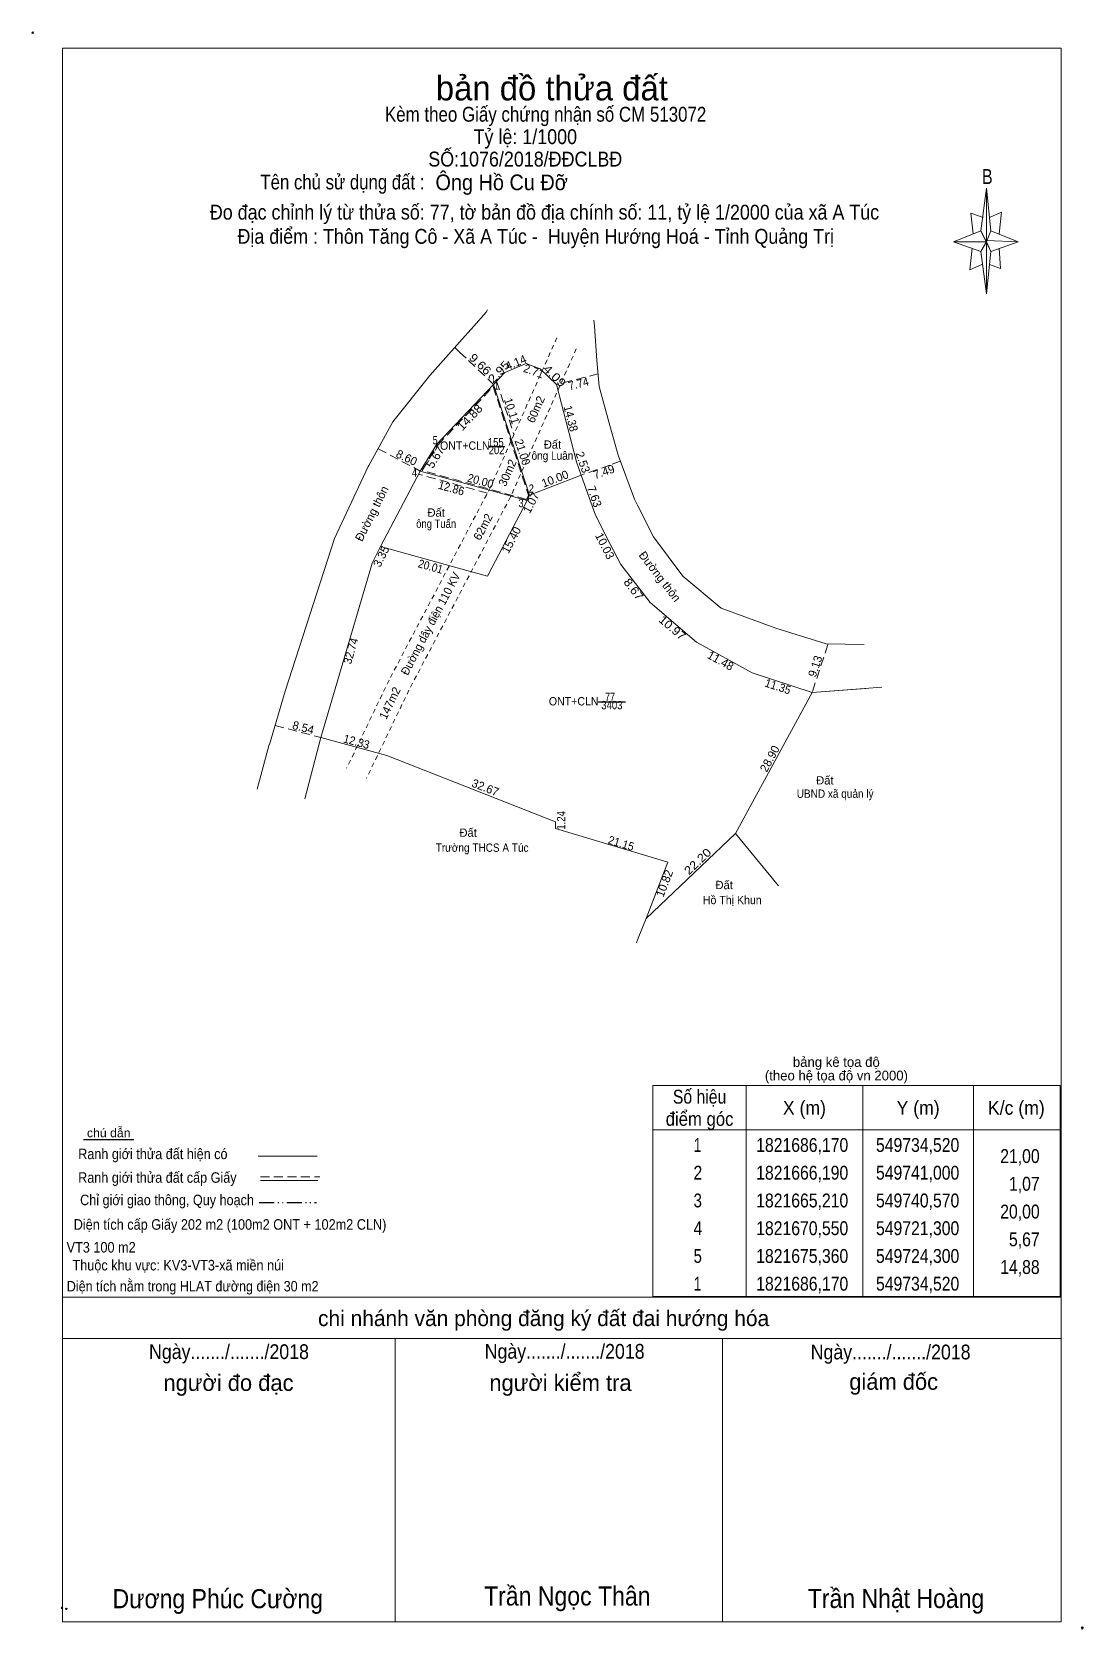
# Model space of a CAD drawing. Header units: metres. Extents: x 549200 to 549841, y 1821462 to 1821750.
# Drawn here: x 549651.3 to 549840.8, y 1821461.9 to 1821749.7 of the extents above; entities that cross this region are included whole.
import ezdxf
from ezdxf.enums import TextEntityAlignment as Align

# ---------------------------------------------------------------- set-up
doc = ezdxf.new("R2010")
doc.units = ezdxf.units.M
doc.header["$LTSCALE"] = 0.54
doc.header["$PDMODE"] = 32
doc.header["$PDSIZE"] = 0.27
for name, pattern in [('DASH_DOUBLE_DOT', [9.2, 5, -1.2, 0.3, -1.2, 0.3, -1.2]), ('MEDIUM_DASHED', [4.5, 3, -1.5]), ('SHORT_DASHED', [2.7, 1.5, -1.2])]:
    doc.linetypes.add(name, pattern=pattern)
doc.layers.add('7', color=7, linetype='Continuous', lineweight=13)

msp = doc.modelspace()

# ---------------------------------------------------------------- linework, layer by layer
at = {"layer": '7'}
for p, q in [((549822.35, 1821713.86), (549823.33, 1821721.54)), ((549824.11, 1821713.86), (549829.07, 1821711.88)), ((549822.35, 1821710.12), (549817.39, 1821711.88)), ((549825.67, 1821710.7), (549825.91, 1821707.02)), ((549824.11, 1821710.12), (549823.33, 1821702.46)), ((549825.91, 1821707.02), (549823.91, 1821707.78)), ((549728.38, 1821693.8), (549730.95, 1821696.67)), ((549752.67, 1821696.67), (549752.59, 1821697.72)), ((549753.15, 1821690.48), (549752.67, 1821696.67)), ((549725.41, 1821690.48), (549728.38, 1821693.8)), ((549722.99, 1821687.78), (549725.41, 1821690.48)), ((549753.52, 1821685.77), (549753.15, 1821690.48)), ((549759.91, 1821665.5), (549756.98, 1821673.4)), ((549711.93, 1821671.34), (549705.82, 1821658.41)), ((549721.3, 1821670.55), (549714.11, 1821656.93)), ((549752.85, 1821662.62), (549755.48, 1821657.5)), ((549752.85, 1821662.62), (549755.48, 1821657.5)), ((549712.61, 1821653.93), (549714.11, 1821656.93)), ((549714.11, 1821656.93), (549727.94, 1821653.1)), ((549714.11, 1821656.93), (549727.94, 1821653.1)), ((549755.48, 1821657.5), (549757.43, 1821653.7)), ((549755.48, 1821657.5), (549757.43, 1821653.7)), ((549727.94, 1821653.1), (549733.39, 1821651.59)), ((549727.94, 1821653.1), (549733.39, 1821651.59)), ((549791.92, 1821630.62), (549804.48, 1821631.6)), ((549791.92, 1821630.62), (549801.63, 1821631.38)), ((549703.38, 1821622.52), (549700.46, 1821611.46)), ((549694.08, 1821621.27), (549691.91, 1821613.19)), ((549778.14, 1821605.22), (549785.87, 1821595.82)), ((549762.04, 1821589.94), (549760.58, 1821586.36)), ((549760.58, 1821586.36), (549760.24, 1821585.53)), ((549780.04, 1821559.8), (549780.04, 1821521.8)), ((549801.04, 1821559.8), (549801.04, 1821521.8)), ((549821.04, 1821559.8), (549821.04, 1821521.8)), ((549763.24, 1821551.8), (549836.64, 1821551.8)), ((549692.08, 1821547.09), (549702.68, 1821547.09)), ((549692.48, 1821542.71), (549702.84, 1821542.71)), ((549656.83, 1821521.7), (549836.83, 1821521.7)), ((549656.83, 1821514.22), (549836.83, 1821514.22)), ((549657.69, 1821514.22), (549834.45, 1821514.22)), ((549657.69, 1821514.22), (549834.45, 1821514.22)), ((549716.75, 1821463.14), (549716.75, 1821514.22)), ((549775.79, 1821463.14), (549775.79, 1821514.22))]:
    msp.add_line(p, q, dxfattribs=at)
at = {"layer": '7', "linetype": 'SHORT_DASHED'}
for p, q in [((549745.92, 1821694.56), (549733.95, 1821667.62)), ((549749.42, 1821692.58), (549737.55, 1821665.88)), ((549733.95, 1821667.62), (549715.68, 1821632.88)), ((549737.55, 1821665.88), (549719.26, 1821631.08)), ((549715.68, 1821632.88), (549708.02, 1821616.98)), ((549719.26, 1821631.08), (549711.62, 1821615.22))]:
    msp.add_line(p, q, dxfattribs=at)
at = {"layer": '7', "linetype": 'MEDIUM_DASHED'}
for p, q in [((549727.5, 1821692.81), (549728.38, 1821691.98)), ((549753.34, 1821688.08), (549745.85, 1821686.12)), ((549724.45, 1821675.22), (549734.44, 1821685.78)), ((549734.44, 1821685.78), (549740.79, 1821666.2)), ((549735.05, 1821686.73), (549738.17, 1821677.11)), ((549713.69, 1821674.56), (549721.3, 1821670.55)), ((549721.61, 1821670.67), (549724.47, 1821675.25)), ((549740.46, 1821665.44), (549721.61, 1821670.67)), ((549733.39, 1821666.55), (549721, 1821669.99)), ((549740.79, 1821666.2), (549740.46, 1821665.44)), ((549794.78, 1821639.29), (549791.92, 1821630.62)), ((549695.12, 1821624.7), (549703.38, 1821622.52)), ((549692.48, 1821543.35), (549703.16, 1821543.35))]:
    msp.add_line(p, q, dxfattribs=at)
at = {"layer": '7', "lineweight": 25}
for p, q in [((549733.69, 1821674.94), (549736.52, 1821674.94)), ((549753.37, 1821628.97), (549758.26, 1821628.97)), ((549669.68, 1821550.05), (549660.6, 1821550.05))]:
    msp.add_line(p, q, dxfattribs=at)
at = {"layer": '7', "linetype": 'DASH_DOUBLE_DOT', "lineweight": 25}
msp.add_line((549692.28, 1821538.73), (549702.58, 1821538.73), dxfattribs=at)
at = {"layer": '7'}
for points in [[(549656.83, 1821746.74), (549836.83, 1821746.74), (549836.83, 1821463.14), (549656.83, 1821463.14)], [(549823.33, 1821721.54), (549824.11, 1821713.86), (549823.33, 1821711.88)], [(549823.33, 1821711.88), (549817.39, 1821711.88), (549822.35, 1821713.86), (549824.11, 1821710.12), (549829.07, 1821711.88), (549823.33, 1821712.12)], [(549823.33, 1821711.88), (549823.33, 1821702.46), (549822.35, 1821710.12)], [(549763.24, 1821559.8), (549836.64, 1821559.8), (549836.64, 1821521.8), (549763.24, 1821521.8)]]:
    msp.add_lwpolyline(points, close=True, dxfattribs=at)
for points in [[(549822.75, 1821716.26), (549820.55, 1821717.02), (549820.95, 1821713.28)], [(549823.91, 1821716.26), (549826.07, 1821717.22), (549825.67, 1821713.28)], [(549823.33, 1821711.88), (549822.35, 1821713.86), (549817.39, 1821711.88)], [(549820.75, 1821710.7), (549820.37, 1821706.78), (549822.51, 1821707.78)], [(549823.33, 1821711.88), (549824.11, 1821710.12), (549829.07, 1821711.88)], [(549733.42, 1821699.62), (549733.18, 1821699.16), (549730.95, 1821696.67), (549728.38, 1821693.8)], [(549730.95, 1821696.67), (549733.18, 1821699.16), (549733.42, 1821699.62)], [(549728.38, 1821693.8), (549725.41, 1821690.48), (549722.99, 1821687.78)], [(549722.99, 1821687.78), (549716.37, 1821679.41), (549712.03, 1821671.55), (549711.93, 1821671.34)], [(549745.85, 1821686.12), (549742.92, 1821688.98), (549740.37, 1821689.91), (549736.55, 1821688.31), (549734.52, 1821686.17)], [(549736.55, 1821688.31), (549740.37, 1821689.91), (549742.92, 1821688.98), (549745.85, 1821686.12), (549749.48, 1821672.21), (549750.32, 1821669.82)], [(549721.3, 1821670.55), (549724.3, 1821675.36), (549734.52, 1821686.17)], [(549734.52, 1821686.17), (549741, 1821666.19), (549740.57, 1821665.21)], [(549756.98, 1821673.4), (549755.48, 1821678.76), (549753.52, 1821685.77)], [(549740.57, 1821665.21), (549721.3, 1821670.55), (549724.3, 1821675.36)], [(549741, 1821666.19), (549750.32, 1821669.82), (549752.85, 1821662.62)], [(549733.39, 1821651.59), (549734.19, 1821653.1), (549740.57, 1821665.21)], [(549763.31, 1821658.71), (549760.52, 1821664.28), (549759.91, 1821665.5)], [(549694.09, 1821621.27), (549696.96, 1821630.85), (549705.82, 1821658.41)], [(549801.29, 1821639.3), (549794.48, 1821639.38), (549785.38, 1821642.21), (549775.53, 1821645.85), (549768.65, 1821651.59), (549763.31, 1821658.71)], [(549703.38, 1821622.52), (549712.37, 1821653.1), (549712.61, 1821653.93)], [(549757.43, 1821653.7), (549762.73, 1821646.84), (549771.09, 1821639.73), (549781.14, 1821634.18), (549791.92, 1821630.62), (549778.14, 1821605.22), (549762.04, 1821589.94), (549765.93, 1821600.04), (549745.67, 1821606.12), (549745.69, 1821607.36), (549715.27, 1821619.27), (549703.38, 1821622.52)], [(549757.43, 1821653.7), (549762.73, 1821646.84), (549771.09, 1821639.73), (549781.14, 1821634.18), (549791.92, 1821630.62), (549778.14, 1821605.22)]]:
    msp.add_lwpolyline(points, dxfattribs=at)
at = {"layer": '7', "linetype": 'MEDIUM_DASHED'}
for points in [[(549728.38, 1821691.98), (549729.97, 1821690.48), (549734.52, 1821686.17)], [(549757.39, 1821672.3), (549755.48, 1821671.63), (549750.32, 1821669.82)]]:
    msp.add_lwpolyline(points, dxfattribs=at)
at = {"layer": '7'}
for p in [(549651.43, 1821749.54), (549656.71, 1821465.7), (549657.49, 1821465.5), (549840.63, 1821462.14), (549840.63, 1821462)]:
    msp.add_point(p, dxfattribs=at)

# ---------------------------------------------------------------- texts
for s, height, p in [('bản đồ thửa đất', 4.428, (549745.01, 1821737.34)), ('Đất', 1.5, (549745.12, 1821674.57)), ('Đất', 1.5, (549724.16, 1821662.31)), ('bảng kê tọa độ', 1.77, (549796.29, 1821563.17)), ('(theo hệ tọa độ vn 2000)', 1.77, (549796.305, 1821560.73)), ('chi nhánh văn phòng đăng ký đất đai hướng hóa', 2.82, (549743.525, 1821516.46)), ('người đo đạc', 2.952, (549686.72, 1821504.78)), ('người kiểm tra', 2.952, (549746.565, 1821504.78)), ('giám đốc', 2.95, (549806.625, 1821504.98))]:
    msp.add_text(s, height=height, dxfattribs=at).set_placement(p, align=Align.CENTER)
for s, height, width, p in [('Kèm theo Giấy chứng nhận số CM 513072', 2.68, 0.85, (549743.89, 1821733.5)), ('Tỷ lệ: 1/1000', 2.68, 0.9, (549740.23, 1821729.46)), ('SỐ:1076/2018/ĐĐCLBĐ', 2.68, 0.9, (549740.22, 1821725.42)), ('Tên chủ sử dụng đất :', 2.657, 0.85, (549707.26, 1821721.3)), ('B', 2.711, 0.8, (549823.5, 1821722.26)), ('Đo đạc chỉnh lý từ thửa số: 77, tờ bản đồ địa chính số: 11, tỷ lệ 1/2000 của xã A Túc', 2.68, 0.9, (549743.685, 1821715.86)), ('Địa điểm : Thôn Tăng Cô - Xã A Túc -  Huyện Hướng Hoá - Tỉnh Quảng Trị ', 2.68, 0.9, (549742.555, 1821711.5)), ('155', 1.5, 0.85, (549734.905, 1821674.98)), ('202', 1.5, 0.85, (549735.05, 1821673.58)), ('ông Luân', 1.5, 0.9, (549745.12, 1821672.57)), ('ông Tuấn', 1.5, 0.85, (549724.16, 1821660.31)), ('77', 1.5, 0.8, (549755.495, 1821629.08)), ('3403', 1.5, 0.85, (549755.835, 1821627.62)), ('Số hiệu', 2.5, 0.85, (549771.64, 1821556.55)), ('điểm góc', 2.5, 0.9, (549771.64, 1821552.55)), ('X (m)', 2.5, 0.95, (549790.54, 1821554.55)), ('Y (m)', 2.5, 0.95, (549811.035, 1821554.55)), ('K/c (m)', 2.5, 0.95, (549828.74, 1821554.55)), ('chú dẫn', 1.574, 1.05, (549665.14, 1821550.49)), (' 1', 2.5, 0.75, (549770.935, 1821547.85)), ('1821686,170', 2.5, 0.85, (549790.14, 1821547.85)), ('549734,520', 2.5, 0.85, (549810.945, 1821547.85)), ('Ranh giới thửa đất hiện có ', 1.89, 0.9, (549673.405, 1821546.55)), ('Ranh giới thửa đất cấp Giấy', 1.89, 0.9, (549673.905, 1821542.29)), (' 2', 2.5, 0.85, (549770.94, 1821542.85)), ('1821666,190', 2.5, 0.85, (549790.14, 1821542.85)), ('549741,000', 2.5, 0.85, (549810.945, 1821542.85)), ('Chỉ giới giao thông, Quy hoạch', 1.89, 0.9, (549675.645, 1821538.25)), (' 3', 2.5, 0.8, (549770.94, 1821537.85)), ('1821665,210', 2.5, 0.85, (549790.14, 1821537.85)), ('549740,570', 2.5, 0.85, (549810.945, 1821537.85)), ('Diện tích cấp Giấy 202 m2 (100m2 ONT + 102m2 CLN)', 1.9, 0.9, (549687.005, 1821533.83)), (' 4', 2.5, 0.85, (549770.935, 1821532.85)), ('1821670,550', 2.5, 0.85, (549790.14, 1821532.85)), ('549721,300', 2.5, 0.85, (549810.945, 1821532.85)), ('VT3 100 m2', 1.9, 0.9, (549663.77, 1821529.71)), (' 5', 2.5, 0.8, (549770.94, 1821527.85)), ('1821675,360', 2.5, 0.85, (549790.14, 1821527.85)), ('549724,300', 2.5, 0.85, (549810.945, 1821527.85)), ('Thuộc khu vực: KV3-VT3-xã miền núi', 1.9, 0.9, (549677.665, 1821526.49)), ('Diện tích nằm trong HLAT đường điện 30 m2', 1.88, 0.9, (549680.27, 1821522.71)), (' 1', 2.5, 0.75, (549770.935, 1821522.85)), ('1821686,170', 2.5, 0.85, (549790.14, 1821522.85)), ('549734,520', 2.5, 0.85, (549810.945, 1821522.85)), ('Ngày......./......./2018', 2.66, 0.9, (549686.815, 1821510.52)), ('Ngày......./......./2018', 2.66, 0.9, (549747.315, 1821510.58)), ('Ngày......./......./2018', 2.66, 0.9, (549806.075, 1821510.46)), ('Dương Phúc Cường', 3.444, 0.9, (549684.795, 1821465.62)), ('Trần Ngọc Thân', 3.45, 0.9, (549747.795, 1821466.1)), ('Trần Nhật Hoàng', 3.444, 0.9, (549807.05, 1821465.66))]:
    msp.add_text(s, height=height, dxfattribs=dict(at, width=width)).set_placement(p, align=Align.CENTER)
at = {"layer": '7', "width": 0.95}
msp.add_text('Ông Hồ Cu Đỡ', height=2.82, dxfattribs=at).set_placement((549724.03, 1821721.16))
at = {"layer": '7'}
for s, rotation, width, p in [('9.66', 316.593, 1.15, (549731.5896, 1821689.2645)), ('2.95', 46.591, 1.15, (549736.0066, 1821687.9196)), ('2.71', 339.963, 0.95, (549741.493, 1821687.847)), ('4.09', 315.693, 1.2, (549744.9961, 1821687.1551)), ('7.74', 14.664, 0.95, (549750.0101, 1821685.5563)), ('14.88', 46.591, 1.1, (549730.7772, 1821679.6996)), ('10.11', 287.969, 0.95, (549737.0912, 1821681.1464)), ('14.38', 284.626, 0.95, (549747.7139, 1821679.8244)), ('21.00', 287.969, 0.95, (549739.0171, 1821673.7164)), ('5.67', 58.048, 1.05, (549724.6277, 1821672.6281)), ('12.86', 344.483, 0.95, (549726.6994, 1821666.7516)), ('20.00', 344.511, 0.95, (549731.9497, 1821668.0527)), ('20.01', 344.519, 0.9, (549722.9598, 1821652.6252)), ('Đường dây điện 110 KV', 62.275, 0.95, (549723.8145, 1821642.6961)), ('8.67', 307.689, 1.1, (549759.1525, 1821648.7935)), ('10.97', 319.62, 1.1, (549766.2391, 1821641.7292)), ('32.74', 73.624, 0.95, (549709.4869, 1821637.9235)), ('11.35', 341.725, 0.95, (549785.5248, 1821631.0088)), ('12.33', 344.712, 0.95, (549709.6023, 1821621.0416)), ('1.24', 89.122, 0.85, (549747.4361, 1821607.5835)), ('21.15', 343.296, 0.95, (549757.2944, 1821602.7474)), ('22.20', 43.503, 1.15, (549771.8137, 1821599.6471))]:
    msp.add_text(s, height=1.5, rotation=rotation, dxfattribs=dict(at, width=width)).set_placement(p, align=Align.CENTER)
for s, rotation, p in [('4.14', 22.726, (549738.8003, 1821689.415)), ('60m2', 66.032, (549742.7993, 1821681.3553)), ('8.60', 334.601, (549718.5183, 1821672.2824)), ('2.53', 289.362, (549749.8948, 1821671.8937)), ('30m2', 66.043, (549737.6988, 1821669.9255)), ('10.00', 21.28, (549745.8528, 1821668.4569)), ('7.49', 19.33, (549754.6418, 1821669.7025)), ('Đường thôn', 63.392, (549713.2238, 1821662.5491)), ('7.63', 289.362, (549751.9848, 1821665.7137)), ('1.07', 62.203, (549741.9396, 1821664.5002)), ('62m2', 62.275, (549733.2568, 1821660.1361)), ('15.40', 62.203, (549738.3694, 1821657.7752)), ('10.03', 297.178, (549753.8939, 1821656.7126)), ('3.35', 63.435, (549714.9198, 1821654.8196)), ('Đường thôn', 307.689, (549763.8797, 1821651.0885)), ('11.48', 331.091, (549775.0624, 1821635.7161)), ('9.13', 71.744, (549793.1854, 1821635.135)), ('147m2', 64.279, (549716.4969, 1821628.4045)), ('8.54', 345.215, (549700.0136, 1821623.6087)), ('28.90', 61.519, (549784.9428, 1821618.3524)), ('32.67', 338.619, (549732.7516, 1821612.8167)), ('10.82', 68.936, (549766.0041, 1821595.9754))]:
    msp.add_text(s, height=1.5, rotation=rotation, dxfattribs=at).set_placement(p, align=Align.CENTER)
for s, height, width, p in [(' 1', 1.5, 0.75, (549735.42, 1821685.22)), (' 5', 1.5, 0.8, (549724.43, 1821675.36)), ('ONT+CLN', 1.5, 0.95, (549733.8, 1821674.38)), (' 4', 1.5, 0.85, (549720.73, 1821669.53)), (' 2', 1.5, 0.85, (549741.78, 1821666.64)), (' 3', 1.5, 0.8, (549739.9, 1821664.03)), ('ONT+CLN', 1.5, 0.95, (549753.42, 1821628.31)), ('UBND xã quản lý', 1.5, 0.9, (549803, 1821611.66)), ('Trường THCS A Túc', 1.5, 0.9, (549740.81, 1821601.93)), ('Hồ Thị Khun', 1.5, 0.95, (549782.83, 1821592.49)), ('21,00', 2.5, 0.85, (549832.94, 1821545.85)), ('1,07', 2.5, 0.85, (549832.94, 1821540.85)), ('20,00', 2.5, 0.85, (549832.94, 1821535.85)), ('5,67', 2.5, 0.85, (549832.94, 1821530.85)), ('14,88', 2.5, 0.85, (549832.94, 1821525.85))]:
    msp.add_text(s, height=height, dxfattribs=dict(at, width=width)).set_placement(p, align=Align.RIGHT)
for p in [(549795.78, 1821614.06), (549731.48, 1821604.63), (549777.63, 1821595.2)]:
    msp.add_text('Đất', height=1.5, dxfattribs=at).set_placement(p, align=Align.RIGHT)

doc.saveas('drawing.dxf')
